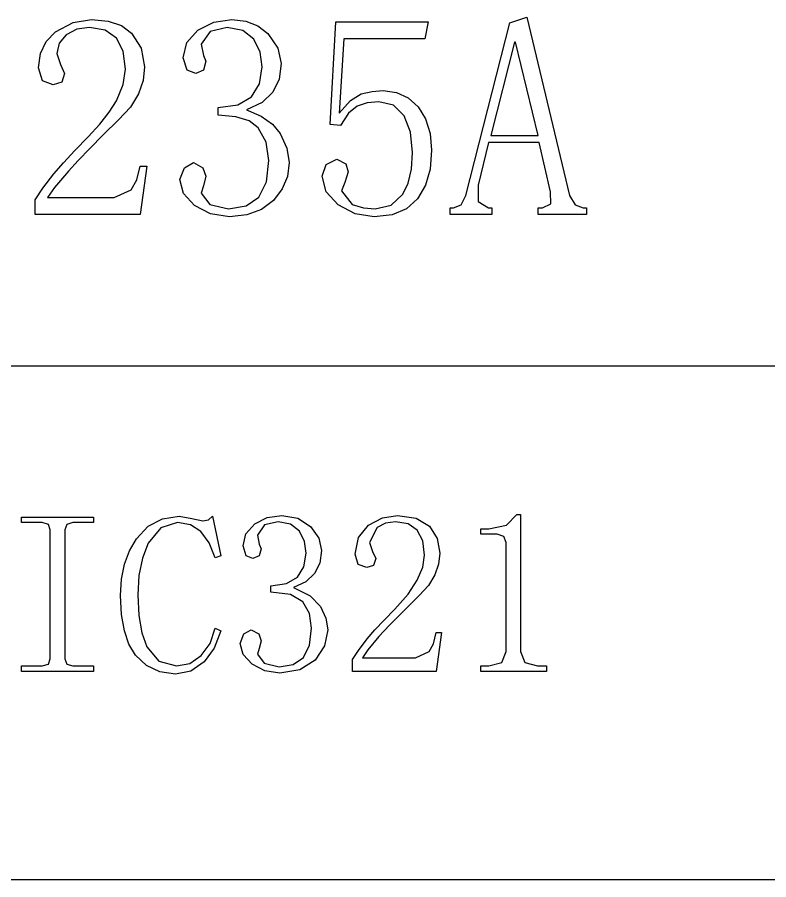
# Model space of a CAD drawing. Extents: x 0 to 420, y 0 to 297.
# Drawn here: x 375.9 to 385.65, y 15 to 26.19 of the extents above; entities that cross this region are included whole.
import ezdxf

# ---------------------------------------------------------------- set-up
doc = ezdxf.new("R2010")
doc.units = 0

msp = doc.modelspace()

# ---------------------------------------------------------------- linework, layer by layer
at = {"color": 7, "lineweight": 25}
for p, q in [((415, 21.66), (363, 21.66)), ((415, 15), (303, 15))]:
    msp.add_line(p, q, dxfattribs=at)
for points in [[(382.672, 24.564), (382.014, 24.564), (381.883, 24.009), (381.883, 23.797), (382.014, 23.716), (382.058, 23.716), (382.058, 23.629), (381.517, 23.629), (381.517, 23.716), (381.561, 23.716), (381.663, 23.753), (381.722, 23.877), (382.292, 26.114), (382.511, 26.187), (383.067, 23.877), (383.14, 23.753), (383.242, 23.716), (383.286, 23.716), (383.286, 23.629), (382.658, 23.629), (382.658, 23.716), (382.716, 23.716), (382.826, 23.768), (382.818, 23.921)], [(377.306, 25.515), (377.276, 25.747), (377.189, 25.917), (377.042, 26.021), (376.838, 26.056), (376.675, 26.032), (376.538, 25.961), (376.445, 25.853), (376.414, 25.719), (376.465, 25.573), (376.516, 25.456), (376.48, 25.346), (376.37, 25.31), (376.231, 25.361), (376.18, 25.529), (376.204, 25.718), (376.277, 25.874), (376.399, 25.997), (376.626, 26.118), (376.867, 26.158), (377.081, 26.138), (377.254, 26.08), (377.386, 25.982), (377.512, 25.785), (377.554, 25.544), (377.534, 25.368), (377.474, 25.193), (377.37, 25.021), (377.218, 24.857), (377.018, 24.662), (376.843, 24.486), (376.693, 24.329), (376.567, 24.192), (376.386, 23.978), (376.297, 23.848), (377.159, 23.848), (377.379, 23.95), (377.452, 24.078), (377.496, 24.257), (377.583, 24.257), (377.496, 23.629), (376.136, 23.629), (376.136, 23.819), (376.233, 23.969), (376.377, 24.155), (376.501, 24.3), (376.65, 24.46), (376.823, 24.637), (376.974, 24.8), (377.096, 24.956), (377.189, 25.105), (377.276, 25.317)], [(379.431, 24.301), (379.408, 24.123), (379.34, 23.96), (379.226, 23.811), (379.072, 23.694), (378.882, 23.623), (378.656, 23.599), (378.411, 23.636), (378.203, 23.746), (378.06, 23.903), (378.013, 24.082), (378.071, 24.235), (378.188, 24.301), (378.312, 24.235), (378.349, 24.126), (378.32, 24.001), (378.29, 23.906), (378.4, 23.76), (378.641, 23.702), (378.871, 23.74), (379.036, 23.855), (379.135, 24.051), (379.168, 24.33), (379.133, 24.568), (379.029, 24.754), (378.909, 24.844), (378.736, 24.897), (378.51, 24.915), (378.51, 25.018), (378.764, 25.052), (378.941, 25.156), (379.045, 25.323), (379.08, 25.544), (379.052, 25.736), (378.97, 25.902), (378.829, 26.017), (378.627, 26.056), (378.407, 26.004), (378.29, 25.836), (378.32, 25.69), (378.349, 25.617), (378.32, 25.5), (378.217, 25.456), (378.108, 25.5), (378.056, 25.661), (378.104, 25.86), (378.246, 26.019), (378.451, 26.123), (378.685, 26.158), (378.867, 26.138), (379.023, 26.077), (379.153, 25.975), (379.284, 25.787), (379.328, 25.588), (379.301, 25.385), (379.219, 25.215), (379.078, 25.082), (378.875, 24.988), (379.067, 24.902), (379.213, 24.8), (379.314, 24.681), (379.401, 24.491)], [(380.649, 25.237), (380.823, 25.213), (380.974, 25.143), (381.103, 25.025), (381.2, 24.868), (381.259, 24.68), (381.278, 24.462), (381.258, 24.217), (381.197, 24.007), (381.095, 23.833), (380.952, 23.703), (380.764, 23.625), (380.532, 23.599), (380.284, 23.638), (380.065, 23.753), (379.911, 23.923), (379.86, 24.126), (379.911, 24.279), (380.05, 24.345), (380.167, 24.287), (380.196, 24.184), (380.152, 24.045), (380.108, 23.936), (380.247, 23.76), (380.392, 23.716), (380.547, 23.702), (380.754, 23.749), (380.905, 23.892), (380.974, 24.036), (381.016, 24.217), (381.03, 24.433), (381.002, 24.698), (380.92, 24.908), (380.783, 25.045), (380.591, 25.091), (380.441, 25.076), (380.313, 25.032), (380.2, 24.941), (380.094, 24.784), (379.962, 24.798), (380.035, 26.129), (381.234, 26.129), (381.19, 25.909), (380.138, 25.909), (380.079, 24.944), (380.224, 25.109), (380.364, 25.193), (380.505, 25.226)], [(382.365, 25.865), (382.351, 25.865), (382.044, 24.652), (382.658, 24.652)], [(375.957, 19.633), (375.957, 19.703), (376.892, 19.703), (376.892, 19.633), (376.623, 19.633), (376.547, 19.609), (376.518, 19.539), (376.518, 17.867), (376.547, 17.796), (376.623, 17.773), (376.892, 17.773), (376.892, 17.703), (375.957, 17.703), (375.957, 17.773), (376.226, 17.773), (376.308, 17.796), (376.331, 17.867), (376.331, 19.539), (376.308, 19.609), (376.226, 19.633)], [(377.957, 17.668), (377.754, 17.695), (377.58, 17.777), (377.437, 17.913), (377.352, 18.054), (377.292, 18.229), (377.256, 18.44), (377.244, 18.685), (377.257, 18.898), (377.295, 19.092), (377.359, 19.266), (377.448, 19.422), (377.601, 19.585), (377.786, 19.682), (378.004, 19.715), (378.168, 19.685), (378.308, 19.656), (378.384, 19.668), (378.437, 19.715), (378.542, 19.2), (378.472, 19.177), (378.39, 19.372), (378.285, 19.516), (378.15, 19.603), (377.981, 19.633), (377.763, 19.565), (377.6, 19.364), (377.526, 19.17), (377.481, 18.948), (377.466, 18.697), (377.479, 18.429), (377.518, 18.203), (377.583, 18.019), (377.738, 17.834), (377.969, 17.773), (378.143, 17.807), (378.29, 17.908), (378.403, 18.064), (378.472, 18.264), (378.542, 18.229), (378.459, 18.005), (378.326, 17.826), (378.155, 17.707)], [(379.93, 18.241), (379.889, 18.032), (379.766, 17.849), (379.57, 17.722), (379.31, 17.679), (379.114, 17.709), (378.948, 17.796), (378.834, 17.922), (378.796, 18.065), (378.842, 18.188), (378.936, 18.241), (379.035, 18.188), (379.065, 18.101), (379.041, 18.001), (379.018, 17.925), (379.105, 17.808), (379.298, 17.761), (379.483, 17.792), (379.614, 17.884), (379.693, 18.041), (379.719, 18.264), (379.692, 18.454), (379.608, 18.603), (379.449, 18.7), (379.193, 18.732), (379.193, 18.814), (379.396, 18.842), (379.538, 18.925), (379.622, 19.058), (379.649, 19.235), (379.627, 19.389), (379.562, 19.522), (379.449, 19.614), (379.287, 19.644), (379.111, 19.603), (379.018, 19.469), (379.041, 19.352), (379.065, 19.293), (379.041, 19.2), (378.959, 19.165), (378.872, 19.2), (378.831, 19.329), (378.869, 19.488), (378.983, 19.615), (379.146, 19.698), (379.334, 19.726), (379.544, 19.69), (379.708, 19.58), (379.813, 19.429), (379.848, 19.27), (379.826, 19.108), (379.76, 18.972), (379.648, 18.865), (379.486, 18.791), (379.702, 18.682), (379.836, 18.545), (379.907, 18.393)], [(381.186, 19.212), (381.162, 19.397), (381.092, 19.533), (380.975, 19.617), (380.811, 19.644), (380.681, 19.625), (380.572, 19.568), (380.472, 19.375), (380.513, 19.258), (380.554, 19.165), (380.525, 19.077), (380.437, 19.048), (380.326, 19.089), (380.285, 19.223), (380.329, 19.44), (380.461, 19.598), (380.642, 19.694), (380.835, 19.726), (381.079, 19.691), (381.25, 19.586), (381.351, 19.428), (381.385, 19.235), (381.368, 19.095), (381.32, 18.954), (381.237, 18.817), (381.116, 18.685), (380.907, 18.481), (380.733, 18.303), (380.595, 18.153), (380.45, 17.982), (380.379, 17.878), (381.069, 17.878), (381.244, 17.96), (381.303, 18.062), (381.338, 18.206), (381.408, 18.206), (381.338, 17.703), (380.25, 17.703), (380.25, 17.855), (380.328, 17.975), (380.443, 18.124), (380.542, 18.24), (380.661, 18.368), (380.8, 18.51), (380.972, 18.703), (381.092, 18.884), (381.162, 19.054)], [(382.43, 19.738), (382.43, 17.96), (382.488, 17.82), (382.652, 17.773), (382.769, 17.773), (382.769, 17.703), (381.915, 17.703), (381.915, 17.773), (382.02, 17.773), (382.19, 17.82), (382.243, 17.96), (382.243, 19.375), (382.213, 19.451), (382.126, 19.481), (381.915, 19.481), (381.915, 19.551), (382.02, 19.551), (382.248, 19.598), (382.383, 19.738)]]:
    msp.add_lwpolyline(points, close=True, dxfattribs=at)

doc.saveas('drawing.dxf')
